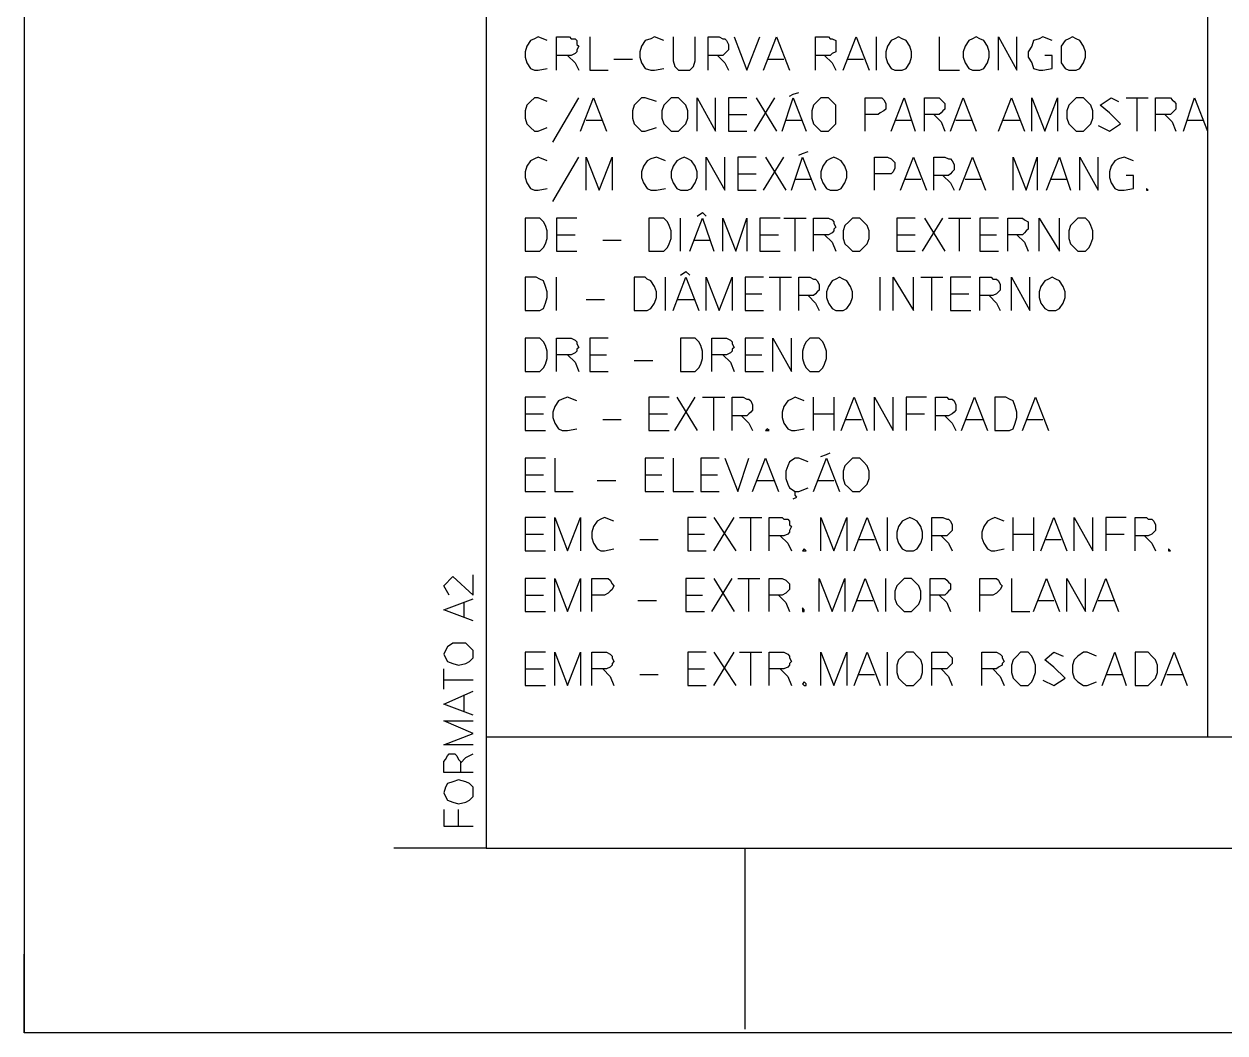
# Paper-space layout 'FOLHA 2' of a CAD drawing. Extents: x 518 to 1126, y -1 to 420.
# Drawn here: x 517.6 to 582.5, y -1.3 to 53.3 of the extents above; entities that cross this region are included whole.
import ezdxf

# ---------------------------------------------------------------- set-up
doc = ezdxf.new("R2010")
doc.units = 0
doc.header["$MEASUREMENT"] = 0
doc.layers.add('GT_1', color=7, linetype='Continuous')

psp = doc.layouts.new('FOLHA 2')

# ---------------------------------------------------------------- linework, layer by layer
at = {"linetype": 'Continuous'}
for p, q in [((517.59, 416.169), (517.59, -1.311)), ((1110.44, -1.311), (519.72, -1.311))]:
    psp.add_line(p, q, dxfattribs=at)
at = {"layer": 'GT_1', "flags": 128}
for points in [[(542.59, 408.489), (542.59, 8.689)], [(542.59, 8.689), (1101.39, 8.689), (1101.39, 408.489)], [(581.59, 99.689), (581.59, 14.689)], [(545.89, 52.389), (545.39, 52.589), (545.19, 52.489), (544.99, 52.389), (544.79, 52.089), (544.69, 51.789), (544.69, 51.489), (544.79, 51.189), (544.99, 50.889), (545.19, 50.789), (545.39, 50.789), (545.89, 50.889)], [(546.39, 50.789), (546.39, 52.589), (547.09, 52.589), (547.19, 52.489), (547.39, 52.489), (547.49, 52.389), (547.49, 52.189), (547.59, 52.089), (547.49, 51.889), (547.49, 51.789), (547.39, 51.689), (547.19, 51.589), (547.09, 51.589), (546.39, 51.589)], [(548.19, 52.589), (548.19, 50.789), (549.19, 50.789)], [(552.19, 52.389), (551.69, 52.589), (551.49, 52.489), (551.19, 52.389), (550.99, 52.089), (550.89, 51.789), (550.89, 51.489), (550.99, 51.189), (551.19, 50.889), (551.49, 50.789), (551.69, 50.789), (552.19, 50.889)], [(552.69, 52.589), (552.69, 51.289), (552.79, 50.989), (552.99, 50.789), (553.29, 50.789), (553.59, 50.789), (553.79, 50.989), (553.89, 51.289), (553.89, 52.589)], [(554.59, 50.789), (554.59, 52.589), (555.19, 52.589), (555.39, 52.489), (555.49, 52.489), (555.59, 52.389), (555.69, 52.189), (555.69, 52.089), (555.69, 51.889), (555.59, 51.789), (555.49, 51.689), (555.39, 51.589), (555.19, 51.589), (554.59, 51.589)], [(555.99, 52.589), (556.69, 50.789), (557.39, 52.589)], [(557.59, 50.789), (558.29, 52.589), (558.99, 50.789)], [(560.39, 50.789), (560.39, 52.589), (561.09, 52.589), (561.19, 52.489), (561.29, 52.489), (561.49, 52.389), (561.49, 52.189), (561.49, 52.089), (561.49, 51.889), (561.49, 51.789), (561.29, 51.689), (561.19, 51.589), (561.09, 51.589), (560.39, 51.589)], [(561.89, 50.789), (562.59, 52.589), (563.29, 50.789)], [(563.69, 50.789), (563.69, 52.589)], [(564.99, 50.789), (565.09, 50.789), (565.29, 50.889), (565.49, 51.189), (565.59, 51.489), (565.59, 51.789), (565.49, 52.089), (565.29, 52.389), (565.09, 52.489), (564.89, 52.589), (564.69, 52.489), (564.49, 52.389), (564.29, 52.089), (564.19, 51.789), (564.19, 51.489), (564.29, 51.189), (564.49, 50.889), (564.69, 50.789), (564.89, 50.789), (564.99, 50.789)], [(567.09, 52.589), (567.09, 50.789), (568.19, 50.789)], [(569.19, 50.789), (569.29, 50.789), (569.49, 50.889), (569.69, 51.189), (569.79, 51.489), (569.79, 51.789), (569.69, 52.089), (569.49, 52.389), (569.29, 52.489), (569.09, 52.589), (568.89, 52.489), (568.69, 52.389), (568.49, 52.089), (568.39, 51.789), (568.39, 51.489), (568.49, 51.189), (568.69, 50.889), (568.89, 50.789), (569.09, 50.789), (569.19, 50.789)], [(570.29, 50.789), (570.29, 52.589), (571.29, 50.789), (571.29, 52.589)], [(573.19, 52.389), (572.69, 52.589), (572.49, 52.489), (572.19, 52.389), (572.09, 52.089), (571.89, 51.789), (571.89, 51.489), (572.09, 51.189), (572.19, 50.889), (572.49, 50.789), (572.69, 50.789), (573.19, 50.889), (573.19, 51.589), (572.79, 51.589)], [(574.39, 50.789), (574.49, 50.789), (574.69, 50.889), (574.89, 51.189), (574.99, 51.489), (574.99, 51.789), (574.89, 52.089), (574.69, 52.389), (574.49, 52.489), (574.29, 52.589), (574.09, 52.489), (573.89, 52.389), (573.69, 52.089), (573.69, 51.789), (573.69, 51.489), (573.69, 51.189), (573.89, 50.889), (574.09, 50.789), (574.29, 50.789), (574.39, 50.789)], [(546.99, 51.589), (547.39, 51.189), (547.59, 50.789)], [(549.49, 51.389), (550.49, 51.389)], [(555.09, 51.589), (555.49, 51.189), (555.69, 50.789)], [(557.79, 51.389), (558.69, 51.389)], [(560.89, 51.589), (561.29, 51.189), (561.49, 50.789)], [(562.09, 51.389), (562.99, 51.389)], [(558.99, 49.389), (559.19, 49.489), (559.49, 49.589)], [(545.89, 49.089), (545.39, 49.289), (545.19, 49.289), (544.99, 49.089), (544.79, 48.889), (544.69, 48.589), (544.69, 48.189), (544.79, 47.889), (544.99, 47.689), (545.19, 47.489), (545.39, 47.489), (545.89, 47.689)], [(546.19, 46.889), (547.59, 49.289)], [(547.69, 47.489), (548.39, 49.289), (549.09, 47.489)], [(551.79, 49.089), (551.19, 49.289), (550.99, 49.289), (550.79, 49.089), (550.59, 48.889), (550.49, 48.589), (550.49, 48.189), (550.59, 47.889), (550.79, 47.689), (550.99, 47.489), (551.19, 47.489), (551.79, 47.689)], [(552.89, 47.489), (552.99, 47.489), (553.19, 47.689), (553.39, 47.889), (553.49, 48.189), (553.49, 48.589), (553.39, 48.889), (553.19, 49.089), (552.99, 49.289), (552.79, 49.289), (552.59, 49.289), (552.39, 49.089), (552.19, 48.889), (552.09, 48.589), (552.09, 48.189), (552.19, 47.889), (552.39, 47.689), (552.59, 47.489), (552.79, 47.489), (552.89, 47.489)], [(553.99, 47.489), (553.99, 49.289), (554.99, 47.489), (554.99, 49.289)], [(556.69, 49.289), (555.69, 49.289), (555.69, 47.489), (556.69, 47.489)], [(557.09, 47.489), (558.19, 49.289)], [(557.19, 49.289), (558.29, 47.489)], [(558.59, 47.489), (559.19, 49.289), (559.89, 47.489)], [(560.99, 47.489), (561.09, 47.489), (561.29, 47.689), (561.49, 47.889), (561.49, 48.189), (561.49, 48.589), (561.49, 48.889), (561.29, 49.089), (561.09, 49.289), (560.89, 49.289), (560.69, 49.289), (560.49, 49.089), (560.29, 48.889), (560.19, 48.589), (560.19, 48.189), (560.29, 47.889), (560.49, 47.689), (560.69, 47.489), (560.89, 47.489), (560.99, 47.489)], [(563.09, 47.489), (563.09, 49.289), (563.79, 49.289), (563.99, 49.289), (564.09, 49.189), (564.19, 48.989), (564.19, 48.889), (564.19, 48.689), (564.09, 48.589), (563.89, 48.489), (563.79, 48.389), (563.09, 48.389)], [(564.49, 47.489), (565.19, 49.289), (565.79, 47.489)], [(566.29, 47.489), (566.29, 49.289), (566.89, 49.289), (567.09, 49.289), (567.19, 49.189), (567.29, 49.089), (567.39, 48.989), (567.39, 48.789), (567.39, 48.689), (567.29, 48.589), (567.19, 48.489), (567.09, 48.389), (566.89, 48.389), (566.29, 48.389)], [(567.69, 47.489), (568.39, 49.289), (569.09, 47.489)], [(570.29, 47.489), (570.99, 49.289), (571.69, 47.489)], [(572.09, 47.489), (572.09, 49.289), (572.79, 47.489), (573.49, 49.289), (573.49, 47.489)], [(574.79, 47.489), (574.89, 47.489), (575.09, 47.689), (575.29, 47.889), (575.39, 48.189), (575.39, 48.589), (575.29, 48.889), (575.09, 49.089), (574.89, 49.289), (574.69, 49.289), (574.49, 49.289), (574.29, 49.089), (574.09, 48.889), (573.99, 48.589), (573.99, 48.189), (574.09, 47.889), (574.29, 47.689), (574.49, 47.489), (574.69, 47.489), (574.79, 47.489)], [(575.69, 47.789), (576.29, 47.489), (576.89, 47.889), (576.29, 48.489), (575.79, 48.889), (576.39, 49.289), (576.79, 49.089)], [(577.19, 49.289), (578.39, 49.289)], [(577.79, 47.489), (577.79, 49.289)], [(578.79, 47.489), (578.79, 49.289), (579.39, 49.289), (579.59, 49.289), (579.69, 49.189), (579.79, 49.089), (579.89, 48.989), (579.89, 48.789), (579.89, 48.689), (579.79, 48.589), (579.69, 48.489), (579.59, 48.389), (579.39, 48.389), (578.79, 48.389)], [(580.29, 47.489), (580.89, 49.289), (581.59, 47.489)], [(547.99, 48.089), (548.89, 48.089)], [(555.69, 48.389), (556.69, 48.389)], [(558.79, 48.089), (559.69, 48.089)], [(564.69, 48.089), (565.59, 48.089)], [(566.79, 48.389), (567.19, 47.989), (567.39, 47.489)], [(567.99, 48.089), (568.89, 48.089)], [(570.49, 48.089), (571.49, 48.089)], [(579.29, 48.389), (579.69, 47.989), (579.89, 47.489)], [(580.49, 48.089), (581.39, 48.089)], [(559.49, 46.189), (559.69, 46.289), (559.99, 46.389)], [(545.89, 45.889), (545.39, 46.089), (545.19, 45.989), (544.99, 45.889), (544.79, 45.589), (544.69, 45.289), (544.69, 44.989), (544.79, 44.689), (544.99, 44.389), (545.19, 44.289), (545.39, 44.289), (545.89, 44.389)], [(546.19, 43.689), (547.59, 46.089)], [(547.99, 44.289), (547.99, 46.089), (548.69, 44.289), (549.39, 46.089), (549.39, 44.289)], [(552.29, 45.889), (551.79, 46.089), (551.49, 45.989), (551.29, 45.889), (551.09, 45.589), (550.99, 45.289), (550.99, 44.989), (551.09, 44.689), (551.29, 44.389), (551.49, 44.289), (551.79, 44.289), (552.29, 44.389)], [(553.39, 44.289), (553.49, 44.289), (553.69, 44.389), (553.89, 44.689), (553.99, 44.989), (553.99, 45.289), (553.89, 45.589), (553.69, 45.889), (553.49, 45.989), (553.29, 46.089), (553.09, 45.989), (552.89, 45.889), (552.69, 45.589), (552.59, 45.289), (552.59, 44.989), (552.69, 44.689), (552.89, 44.389), (553.09, 44.289), (553.29, 44.289), (553.39, 44.289)], [(554.49, 44.289), (554.49, 46.089), (555.49, 44.289), (555.49, 46.089)], [(557.19, 46.089), (556.19, 46.089), (556.19, 44.289), (557.19, 44.289)], [(557.59, 44.289), (558.69, 46.089)], [(557.69, 46.089), (558.79, 44.289)], [(559.09, 44.289), (559.69, 46.089), (560.39, 44.289)], [(561.49, 44.289), (561.59, 44.289), (561.79, 44.389), (561.99, 44.689), (562.09, 44.989), (562.09, 45.289), (561.99, 45.589), (561.79, 45.889), (561.59, 45.989), (561.39, 46.089), (561.19, 45.989), (560.99, 45.889), (560.79, 45.589), (560.69, 45.289), (560.69, 44.989), (560.79, 44.689), (560.99, 44.389), (561.19, 44.289), (561.39, 44.289), (561.49, 44.289)], [(563.59, 44.289), (563.59, 46.089), (564.29, 46.089), (564.49, 45.989), (564.59, 45.889), (564.69, 45.789), (564.69, 45.589), (564.69, 45.489), (564.59, 45.289), (564.49, 45.189), (564.29, 45.189), (563.59, 45.189)], [(564.99, 44.289), (565.69, 46.089), (566.39, 44.289)], [(566.79, 44.289), (566.79, 46.089), (567.39, 46.089), (567.59, 45.989), (567.69, 45.989), (567.79, 45.889), (567.89, 45.689), (567.89, 45.589), (567.89, 45.389), (567.79, 45.289), (567.69, 45.189), (567.59, 45.089), (567.39, 45.089), (566.79, 45.089)], [(568.19, 44.289), (568.89, 46.089), (569.59, 44.289)], [(571.09, 44.289), (571.09, 46.089), (571.79, 44.289), (572.39, 46.089), (572.39, 44.289)], [(572.89, 44.289), (573.59, 46.089), (574.19, 44.289)], [(574.69, 44.289), (574.69, 46.089), (575.69, 44.289), (575.69, 46.089)], [(577.59, 45.889), (577.09, 46.089), (576.79, 45.989), (576.59, 45.889), (576.39, 45.589), (576.29, 45.289), (576.29, 44.989), (576.39, 44.689), (576.59, 44.389), (576.79, 44.289), (577.09, 44.289), (577.59, 44.389), (577.59, 45.089), (577.19, 45.089)], [(556.19, 45.189), (557.19, 45.189)], [(559.29, 44.889), (560.19, 44.889)], [(565.19, 44.889), (566.09, 44.889)], [(567.29, 45.089), (567.69, 44.689), (567.89, 44.289)], [(568.49, 44.889), (569.39, 44.889)], [(573.09, 44.889), (573.99, 44.889)], [(578.39, 44.289), (578.29, 44.389), (578.29, 44.289), (578.39, 44.289)], [(553.99, 42.889), (554.29, 43.089), (554.49, 42.889)], [(545.39, 40.989), (545.49, 40.989), (545.69, 41.189), (545.79, 41.389), (545.89, 41.689), (545.89, 42.089), (545.79, 42.389), (545.69, 42.589), (545.49, 42.789), (545.29, 42.789), (544.69, 42.789), (544.69, 40.989), (545.29, 40.989), (545.39, 40.989)], [(547.49, 42.789), (546.39, 42.789), (546.39, 40.989), (547.49, 40.989)], [(552.09, 40.989), (552.19, 40.989), (552.39, 41.189), (552.49, 41.389), (552.59, 41.689), (552.59, 42.089), (552.49, 42.389), (552.39, 42.589), (552.19, 42.789), (551.99, 42.789), (551.39, 42.789), (551.39, 40.989), (551.99, 40.989), (552.09, 40.989)], [(553.09, 40.989), (553.09, 42.789)], [(553.59, 40.989), (554.29, 42.789), (554.89, 40.989)], [(555.39, 40.989), (555.39, 42.789), (556.09, 40.989), (556.69, 42.789), (556.69, 40.989)], [(558.49, 42.789), (557.39, 42.789), (557.39, 40.989), (558.49, 40.989)], [(558.69, 42.789), (559.89, 42.789)], [(559.29, 40.989), (559.29, 42.789)], [(560.29, 40.989), (560.29, 42.789), (560.99, 42.789), (561.09, 42.789), (561.29, 42.689), (561.39, 42.589), (561.39, 42.489), (561.49, 42.289), (561.39, 42.189), (561.39, 42.089), (561.29, 41.989), (561.09, 41.889), (560.99, 41.889), (560.29, 41.889)], [(562.69, 40.989), (562.79, 40.989), (562.99, 41.189), (563.19, 41.389), (563.29, 41.689), (563.29, 42.089), (563.19, 42.389), (562.99, 42.589), (562.79, 42.789), (562.59, 42.789), (562.39, 42.789), (562.19, 42.589), (561.99, 42.389), (561.89, 42.089), (561.89, 41.689), (561.99, 41.389), (562.19, 41.189), (562.39, 40.989), (562.59, 40.989), (562.69, 40.989)], [(565.79, 42.789), (564.79, 42.789), (564.79, 40.989), (565.79, 40.989)], [(566.19, 40.989), (567.29, 42.789)], [(566.29, 42.789), (567.39, 40.989)], [(567.59, 42.789), (568.79, 42.789)], [(568.19, 40.989), (568.19, 42.789)], [(570.29, 42.789), (569.29, 42.789), (569.29, 40.989), (570.29, 40.989)], [(570.79, 40.989), (570.79, 42.789), (571.49, 42.789), (571.59, 42.789), (571.69, 42.689), (571.89, 42.589), (571.89, 42.489), (571.89, 42.289), (571.89, 42.189), (571.79, 42.089), (571.69, 41.989), (571.59, 41.889), (571.49, 41.889), (570.79, 41.889)], [(572.49, 40.989), (572.49, 42.789), (573.59, 40.989), (573.59, 42.789)], [(574.89, 40.989), (574.99, 40.989), (575.19, 41.189), (575.29, 41.389), (575.39, 41.689), (575.39, 42.089), (575.29, 42.389), (575.19, 42.589), (574.99, 42.789), (574.79, 42.789), (574.59, 42.789), (574.39, 42.589), (574.19, 42.389), (574.09, 42.089), (574.09, 41.689), (574.19, 41.389), (574.39, 41.189), (574.59, 40.989), (574.79, 40.989), (574.89, 40.989)], [(546.39, 41.889), (547.39, 41.889)], [(548.89, 41.589), (549.89, 41.589)], [(553.79, 41.589), (554.69, 41.589)], [(557.39, 41.889), (558.39, 41.889)], [(560.89, 41.889), (561.29, 41.489), (561.49, 40.989)], [(564.79, 41.889), (565.79, 41.889)], [(569.29, 41.889), (570.19, 41.889)], [(571.29, 41.889), (571.69, 41.489), (571.89, 40.989)], [(553.09, 39.689), (553.39, 39.889), (553.59, 39.689)], [(545.39, 37.789), (545.49, 37.789), (545.69, 37.889), (545.79, 38.189), (545.89, 38.489), (545.89, 38.789), (545.79, 39.089), (545.69, 39.389), (545.49, 39.489), (545.29, 39.589), (544.69, 39.589), (544.69, 37.789), (545.29, 37.789), (545.39, 37.789)], [(546.39, 37.789), (546.39, 39.589)], [(551.29, 37.789), (551.49, 37.889), (551.69, 38.189), (551.79, 38.489), (551.79, 38.789), (551.69, 39.089), (551.49, 39.389), (551.29, 39.489), (551.19, 39.589), (550.59, 39.589), (550.59, 37.789), (551.19, 37.789), (551.29, 37.789)], [(552.29, 37.789), (552.29, 39.589)], [(552.69, 37.789), (553.39, 39.589), (554.09, 37.789)], [(554.49, 37.789), (554.49, 39.589), (555.19, 37.789), (555.89, 39.589), (555.89, 37.789)], [(557.59, 39.589), (556.59, 39.589), (556.59, 37.789), (557.59, 37.789)], [(557.89, 39.589), (559.09, 39.589)], [(558.49, 37.789), (558.49, 39.589)], [(559.49, 37.789), (559.49, 39.589), (560.09, 39.589), (560.29, 39.489), (560.39, 39.489), (560.49, 39.389), (560.59, 39.189), (560.59, 39.089), (560.59, 38.889), (560.49, 38.789), (560.39, 38.689), (560.29, 38.589), (560.09, 38.589), (559.49, 38.589)], [(561.79, 37.789), (561.89, 37.789), (562.09, 37.889), (562.29, 38.189), (562.39, 38.489), (562.39, 38.789), (562.29, 39.089), (562.09, 39.389), (561.89, 39.489), (561.69, 39.589), (561.49, 39.489), (561.29, 39.389), (561.09, 39.089), (560.99, 38.789), (560.99, 38.489), (561.09, 38.189), (561.29, 37.889), (561.49, 37.789), (561.69, 37.789), (561.79, 37.789)], [(563.89, 37.789), (563.89, 39.589)], [(564.59, 37.789), (564.59, 39.589), (565.69, 37.789), (565.69, 39.589)], [(566.09, 39.589), (567.29, 39.589)], [(566.69, 37.789), (566.69, 39.589)], [(568.79, 39.589), (567.69, 39.589), (567.69, 37.789), (568.79, 37.789)], [(569.29, 37.789), (569.29, 39.589), (569.89, 39.589), (569.99, 39.489), (570.19, 39.489), (570.29, 39.389), (570.39, 39.189), (570.39, 39.089), (570.39, 38.889), (570.29, 38.789), (570.19, 38.689), (569.99, 38.589), (569.89, 38.589), (569.29, 38.589)], [(570.99, 37.789), (570.99, 39.589), (571.99, 37.789), (571.99, 39.589)], [(573.29, 37.789), (573.39, 37.789), (573.59, 37.889), (573.79, 38.189), (573.89, 38.489), (573.89, 38.789), (573.79, 39.089), (573.59, 39.389), (573.39, 39.489), (573.19, 39.589), (572.99, 39.489), (572.79, 39.389), (572.59, 39.089), (572.49, 38.789), (572.49, 38.489), (572.59, 38.189), (572.79, 37.889), (572.99, 37.789), (573.19, 37.789), (573.29, 37.789)], [(547.99, 38.389), (548.99, 38.389)], [(552.89, 38.389), (553.89, 38.389)], [(556.59, 38.689), (557.49, 38.689)], [(559.99, 38.589), (560.39, 38.189), (560.59, 37.789)], [(567.69, 38.689), (568.69, 38.689)], [(569.79, 38.589), (570.19, 38.189), (570.39, 37.789)], [(545.39, 34.489), (545.49, 34.489), (545.69, 34.689), (545.79, 34.889), (545.89, 35.189), (545.89, 35.589), (545.79, 35.889), (545.69, 36.089), (545.49, 36.289), (545.29, 36.289), (544.69, 36.289), (544.69, 34.489), (545.29, 34.489), (545.39, 34.489)], [(546.39, 34.489), (546.39, 36.289), (547.09, 36.289), (547.19, 36.289), (547.39, 36.189), (547.49, 36.089), (547.49, 35.989), (547.59, 35.789), (547.49, 35.689), (547.49, 35.589), (547.39, 35.489), (547.19, 35.389), (547.09, 35.389), (546.39, 35.389)], [(549.19, 36.289), (548.19, 36.289), (548.19, 34.489), (549.19, 34.489)], [(553.79, 34.489), (553.89, 34.489), (554.09, 34.689), (554.19, 34.889), (554.29, 35.189), (554.29, 35.589), (554.19, 35.889), (554.09, 36.089), (553.89, 36.289), (553.69, 36.289), (553.09, 36.289), (553.09, 34.489), (553.69, 34.489), (553.79, 34.489)], [(554.79, 34.489), (554.79, 36.289), (555.49, 36.289), (555.59, 36.289), (555.79, 36.189), (555.89, 36.089), (555.89, 35.989), (555.99, 35.789), (555.89, 35.689), (555.89, 35.589), (555.79, 35.489), (555.59, 35.389), (555.49, 35.389), (554.79, 35.389)], [(557.59, 36.289), (556.59, 36.289), (556.59, 34.489), (557.59, 34.489)], [(558.09, 34.489), (558.09, 36.289), (559.09, 34.489), (559.09, 36.289)], [(560.49, 34.489), (560.59, 34.489), (560.79, 34.689), (560.89, 34.889), (560.99, 35.189), (560.99, 35.589), (560.89, 35.889), (560.79, 36.089), (560.59, 36.289), (560.29, 36.289), (560.09, 36.289), (559.89, 36.089), (559.79, 35.889), (559.69, 35.589), (559.69, 35.189), (559.79, 34.889), (559.89, 34.689), (560.09, 34.489), (560.29, 34.489), (560.49, 34.489)], [(546.99, 35.389), (547.39, 34.989), (547.59, 34.489)], [(548.19, 35.389), (549.09, 35.389)], [(550.59, 35.089), (551.59, 35.089)], [(555.39, 35.389), (555.79, 34.989), (555.99, 34.489)], [(556.59, 35.389), (557.49, 35.389)], [(545.79, 33.089), (544.69, 33.089), (544.69, 31.289), (545.79, 31.289)], [(547.49, 32.889), (546.99, 33.089), (546.69, 32.989), (546.49, 32.889), (546.29, 32.589), (546.19, 32.289), (546.19, 31.989), (546.29, 31.689), (546.49, 31.389), (546.69, 31.289), (546.99, 31.289), (547.49, 31.389)], [(552.49, 33.089), (551.39, 33.089), (551.39, 31.289), (552.49, 31.289)], [(552.79, 31.289), (553.89, 33.089)], [(552.89, 33.089), (553.99, 31.289)], [(554.29, 33.089), (555.49, 33.089)], [(554.89, 31.289), (554.89, 33.089)], [(555.89, 31.289), (555.89, 33.089), (556.49, 33.089), (556.69, 32.989), (556.79, 32.989), (556.89, 32.889), (556.99, 32.689), (556.99, 32.589), (556.99, 32.389), (556.89, 32.289), (556.79, 32.189), (556.69, 32.089), (556.49, 32.089), (555.89, 32.089)], [(559.79, 32.889), (559.29, 33.089), (559.09, 32.989), (558.89, 32.889), (558.69, 32.589), (558.59, 32.289), (558.59, 31.989), (558.69, 31.689), (558.89, 31.389), (559.09, 31.289), (559.29, 31.289), (559.79, 31.389)], [(560.29, 31.289), (560.29, 33.089)], [(561.39, 33.089), (561.39, 31.289)], [(561.79, 31.289), (562.49, 33.089), (563.19, 31.289)], [(563.59, 31.289), (563.59, 33.089), (564.59, 31.289), (564.59, 33.089)], [(566.39, 33.089), (565.29, 33.089), (565.29, 31.289)], [(566.89, 31.289), (566.89, 33.089), (567.49, 33.089), (567.59, 32.989), (567.79, 32.989), (567.89, 32.889), (567.99, 32.689), (567.99, 32.589), (567.99, 32.389), (567.89, 32.289), (567.79, 32.189), (567.59, 32.089), (567.49, 32.089), (566.89, 32.089)], [(568.29, 31.289), (568.99, 33.089), (569.69, 31.289)], [(570.79, 31.289), (570.89, 31.289), (571.09, 31.389), (571.19, 31.689), (571.29, 31.989), (571.29, 32.289), (571.19, 32.589), (571.09, 32.889), (570.89, 32.989), (570.69, 33.089), (570.09, 33.089), (570.09, 31.289), (570.69, 31.289), (570.79, 31.289)], [(571.59, 31.289), (572.29, 33.089), (572.99, 31.289)], [(544.69, 32.189), (545.69, 32.189)], [(548.89, 31.889), (549.89, 31.889)], [(551.39, 32.189), (552.39, 32.189)], [(556.39, 32.089), (556.79, 31.689), (556.99, 31.289)], [(560.29, 32.189), (561.39, 32.189)], [(561.99, 31.889), (562.89, 31.889)], [(565.29, 32.189), (566.29, 32.189)], [(567.39, 32.089), (567.79, 31.689), (567.99, 31.289)], [(568.49, 31.889), (569.49, 31.889)], [(571.79, 31.889), (572.69, 31.889)], [(557.89, 31.289), (557.79, 31.389), (557.69, 31.289), (557.79, 31.289), (557.89, 31.289)], [(560.69, 29.889), (560.99, 29.989), (561.19, 30.089)], [(545.79, 29.789), (544.69, 29.789), (544.69, 27.989), (545.79, 27.989)], [(546.29, 29.789), (546.29, 27.989), (547.29, 27.989)], [(552.19, 29.789), (551.19, 29.789), (551.19, 27.989), (552.19, 27.989)], [(552.69, 29.789), (552.69, 27.989), (553.79, 27.989)], [(555.19, 29.789), (554.19, 29.789), (554.19, 27.989), (555.19, 27.989)], [(555.49, 29.789), (556.19, 27.989), (556.79, 29.789)], [(556.99, 27.989), (557.69, 29.789), (558.39, 27.989)], [(559.99, 29.589), (559.49, 29.789), (559.29, 29.789), (558.99, 29.589), (558.89, 29.389), (558.79, 29.089), (558.79, 28.689), (558.89, 28.389), (558.99, 28.189), (559.29, 27.989), (559.49, 27.989), (559.99, 28.189)], [(560.29, 27.989), (560.99, 29.789), (561.69, 27.989)], [(562.69, 27.989), (562.79, 27.989), (562.99, 28.189), (563.19, 28.389), (563.29, 28.689), (563.29, 29.089), (563.19, 29.389), (562.99, 29.589), (562.79, 29.789), (562.59, 29.789), (562.39, 29.789), (562.19, 29.589), (561.99, 29.389), (561.89, 29.089), (561.89, 28.689), (561.99, 28.389), (562.19, 28.189), (562.39, 27.989), (562.59, 27.989), (562.69, 27.989)], [(544.69, 28.889), (545.69, 28.889)], [(548.59, 28.589), (549.59, 28.589)], [(551.19, 28.889), (552.09, 28.889)], [(554.19, 28.889), (555.09, 28.889)], [(557.19, 28.589), (558.19, 28.589)], [(560.49, 28.589), (561.39, 28.589)], [(559.19, 27.589), (559.39, 27.689), (559.29, 27.789), (559.29, 27.989)], [(545.79, 26.589), (544.69, 26.589), (544.69, 24.789), (545.79, 24.789)], [(546.29, 24.789), (546.29, 26.589), (546.99, 24.789), (547.69, 26.589), (547.69, 24.789)], [(549.49, 26.389), (548.99, 26.589), (548.79, 26.489), (548.59, 26.389), (548.39, 26.089), (548.29, 25.789), (548.29, 25.489), (548.39, 25.189), (548.59, 24.889), (548.79, 24.789), (548.99, 24.789), (549.49, 24.889)], [(554.49, 26.589), (553.49, 26.589), (553.49, 24.789), (554.49, 24.789)], [(554.89, 24.789), (555.99, 26.589)], [(554.89, 26.589), (556.09, 24.789)], [(556.29, 26.589), (557.49, 26.589)], [(556.89, 24.789), (556.89, 26.589)], [(557.89, 24.789), (557.89, 26.589), (558.59, 26.589), (558.69, 26.489), (558.89, 26.489), (558.99, 26.389), (558.99, 26.189), (559.09, 26.089), (558.99, 25.889), (558.99, 25.789), (558.89, 25.689), (558.69, 25.589), (558.59, 25.589), (557.89, 25.589)], [(560.69, 24.789), (560.69, 26.589), (561.39, 24.789), (562.09, 26.589), (562.09, 24.789)], [(562.49, 24.789), (563.19, 26.589), (563.89, 24.789)], [(564.29, 24.789), (564.29, 26.589)], [(565.59, 24.789), (565.69, 24.789), (565.89, 24.889), (566.09, 25.189), (566.19, 25.489), (566.19, 25.789), (566.09, 26.089), (565.89, 26.389), (565.69, 26.489), (565.49, 26.589), (565.29, 26.489), (565.09, 26.389), (564.89, 26.089), (564.79, 25.789), (564.79, 25.489), (564.89, 25.189), (565.09, 24.889), (565.29, 24.789), (565.49, 24.789), (565.59, 24.789)], [(566.69, 24.789), (566.69, 26.589), (567.29, 26.589), (567.49, 26.489), (567.59, 26.489), (567.69, 26.389), (567.79, 26.189), (567.79, 26.089), (567.79, 25.889), (567.69, 25.789), (567.59, 25.689), (567.49, 25.589), (567.29, 25.589), (566.69, 25.589)], [(570.59, 26.389), (570.09, 26.589), (569.89, 26.489), (569.69, 26.389), (569.49, 26.089), (569.39, 25.789), (569.39, 25.489), (569.49, 25.189), (569.69, 24.889), (569.89, 24.789), (570.09, 24.789), (570.59, 24.889)], [(571.09, 24.789), (571.09, 26.589)], [(572.19, 26.589), (572.19, 24.789)], [(572.59, 24.789), (573.29, 26.589), (573.99, 24.789)], [(574.39, 24.789), (574.39, 26.589), (575.39, 24.789), (575.39, 26.589)], [(577.19, 26.589), (576.09, 26.589), (576.09, 24.789)], [(577.69, 24.789), (577.69, 26.589), (578.29, 26.589), (578.39, 26.489), (578.59, 26.489), (578.69, 26.389), (578.79, 26.189), (578.79, 26.089), (578.79, 25.889), (578.69, 25.789), (578.59, 25.689), (578.39, 25.589), (578.29, 25.589), (577.69, 25.589)], [(544.69, 25.689), (545.69, 25.689)], [(550.89, 25.389), (551.89, 25.389)], [(553.49, 25.689), (554.39, 25.689)], [(558.49, 25.589), (558.89, 25.189), (559.09, 24.789)], [(562.69, 25.389), (563.59, 25.389)], [(567.19, 25.589), (567.59, 25.189), (567.79, 24.789)], [(571.09, 25.689), (572.19, 25.689)], [(572.79, 25.389), (573.69, 25.389)], [(576.09, 25.689), (577.09, 25.689)], [(578.19, 25.589), (578.59, 25.189), (578.79, 24.789)], [(559.89, 24.789), (559.79, 24.889), (559.69, 24.789), (559.79, 24.789), (559.89, 24.789)], [(579.59, 24.789), (579.49, 24.889), (579.49, 24.789), (579.59, 24.789)], [(540.59, 22.389), (540.29, 22.889), (540.79, 23.389), (541.89, 22.389), (541.89, 23.489)], [(545.79, 23.289), (544.69, 23.289), (544.69, 21.489), (545.79, 21.489)], [(546.29, 21.489), (546.29, 23.289), (546.99, 21.489), (547.69, 23.289), (547.69, 21.489)], [(548.29, 21.489), (548.29, 23.289), (548.99, 23.289), (549.19, 23.289), (549.29, 23.189), (549.39, 22.989), (549.49, 22.889), (549.39, 22.689), (549.29, 22.589), (549.19, 22.489), (548.99, 22.389), (548.29, 22.389)], [(554.39, 23.289), (553.39, 23.289), (553.39, 21.489), (554.39, 21.489)], [(554.79, 21.489), (555.89, 23.289)], [(554.89, 23.289), (555.99, 21.489)], [(556.19, 23.289), (557.39, 23.289)], [(556.79, 21.489), (556.79, 23.289)], [(557.89, 21.489), (557.89, 23.289), (558.49, 23.289), (558.59, 23.289), (558.79, 23.189), (558.89, 23.089), (558.99, 22.989), (558.99, 22.789), (558.99, 22.689), (558.89, 22.589), (558.79, 22.489), (558.59, 22.389), (558.49, 22.389), (557.89, 22.389)], [(560.59, 21.489), (560.59, 23.289), (561.29, 21.489), (561.99, 23.289), (561.99, 21.489)], [(562.39, 21.489), (563.09, 23.289), (563.79, 21.489)], [(564.19, 21.489), (564.19, 23.289)], [(565.49, 21.489), (565.59, 21.489), (565.79, 21.689), (565.99, 21.889), (566.09, 22.189), (566.09, 22.589), (565.99, 22.889), (565.79, 23.089), (565.59, 23.289), (565.39, 23.289), (565.19, 23.289), (564.99, 23.089), (564.79, 22.889), (564.69, 22.589), (564.69, 22.189), (564.79, 21.889), (564.99, 21.689), (565.19, 21.489), (565.39, 21.489), (565.49, 21.489)], [(566.59, 21.489), (566.59, 23.289), (567.19, 23.289), (567.39, 23.289), (567.49, 23.189), (567.59, 23.089), (567.69, 22.989), (567.69, 22.789), (567.69, 22.689), (567.59, 22.589), (567.49, 22.489), (567.39, 22.389), (567.19, 22.389), (566.59, 22.389)], [(569.29, 21.489), (569.29, 23.289), (569.99, 23.289), (570.19, 23.289), (570.29, 23.189), (570.39, 22.989), (570.49, 22.889), (570.39, 22.689), (570.29, 22.589), (570.19, 22.489), (569.99, 22.389), (569.29, 22.389)], [(570.99, 23.289), (570.99, 21.489), (571.99, 21.489)], [(572.19, 21.489), (572.89, 23.289), (573.59, 21.489)], [(573.99, 21.489), (573.99, 23.289), (574.99, 21.489), (574.99, 23.289)], [(575.39, 21.489), (576.09, 23.289), (576.79, 21.489)], [(541.89, 20.989), (540.29, 21.589), (541.89, 22.189)], [(544.69, 22.389), (545.69, 22.389)], [(550.79, 22.089), (551.79, 22.089)], [(553.39, 22.389), (554.29, 22.389)], [(558.39, 22.389), (558.79, 21.989), (558.99, 21.489)], [(562.59, 22.089), (563.49, 22.089)], [(567.09, 22.389), (567.49, 21.989), (567.69, 21.489)], [(572.39, 22.089), (573.29, 22.089)], [(575.69, 22.089), (576.59, 22.089)], [(541.39, 21.189), (541.39, 21.989)], [(559.79, 21.489), (559.79, 21.589), (559.69, 21.689), (559.69, 21.589), (559.69, 21.489), (559.79, 21.489)], [(541.89, 19.289), (541.89, 19.389), (541.69, 19.589), (541.49, 19.789), (541.09, 19.789), (540.79, 19.789), (540.49, 19.589), (540.39, 19.389), (540.29, 19.189), (540.39, 18.989), (540.49, 18.789), (540.79, 18.689), (541.09, 18.589), (541.49, 18.689), (541.69, 18.789), (541.89, 18.989), (541.89, 19.189), (541.89, 19.289)], [(545.79, 19.289), (544.69, 19.289), (544.69, 17.489), (545.79, 17.489)], [(546.29, 17.489), (546.29, 19.289), (546.99, 17.489), (547.69, 19.289), (547.69, 17.489)], [(548.29, 17.489), (548.29, 19.289), (548.99, 19.289), (549.09, 19.289), (549.29, 19.189), (549.39, 19.089), (549.39, 18.989), (549.49, 18.789), (549.39, 18.689), (549.39, 18.589), (549.29, 18.489), (549.09, 18.389), (548.99, 18.389), (548.29, 18.389)], [(554.49, 19.289), (553.49, 19.289), (553.49, 17.489), (554.49, 17.489)], [(554.89, 17.489), (555.99, 19.289)], [(554.89, 19.289), (556.09, 17.489)], [(556.29, 19.289), (557.49, 19.289)], [(556.89, 17.489), (556.89, 19.289)], [(557.89, 17.489), (557.89, 19.289), (558.59, 19.289), (558.69, 19.289), (558.89, 19.189), (558.99, 19.089), (558.99, 18.989), (559.09, 18.789), (558.99, 18.689), (558.99, 18.589), (558.89, 18.489), (558.69, 18.389), (558.59, 18.389), (557.89, 18.389)], [(560.69, 17.489), (560.69, 19.289), (561.39, 17.489), (562.09, 19.289), (562.09, 17.489)], [(562.49, 17.489), (563.19, 19.289), (563.89, 17.489)], [(564.29, 17.489), (564.29, 19.289)], [(565.59, 17.489), (565.69, 17.489), (565.89, 17.689), (566.09, 17.889), (566.19, 18.189), (566.19, 18.589), (566.09, 18.889), (565.89, 19.089), (565.69, 19.289), (565.49, 19.289), (565.29, 19.289), (565.09, 19.089), (564.89, 18.889), (564.79, 18.589), (564.79, 18.189), (564.89, 17.889), (565.09, 17.689), (565.29, 17.489), (565.49, 17.489), (565.59, 17.489)], [(566.69, 17.489), (566.69, 19.289), (567.29, 19.289), (567.49, 19.289), (567.59, 19.189), (567.69, 19.089), (567.79, 18.989), (567.79, 18.789), (567.79, 18.689), (567.69, 18.589), (567.59, 18.489), (567.49, 18.389), (567.29, 18.389), (566.69, 18.389)], [(569.39, 17.489), (569.39, 19.289), (570.09, 19.289), (570.19, 19.289), (570.39, 19.189), (570.49, 19.089), (570.49, 18.989), (570.59, 18.789), (570.49, 18.689), (570.49, 18.589), (570.29, 18.489), (570.19, 18.389), (570.09, 18.389), (569.39, 18.389)], [(571.79, 17.489), (571.89, 17.489), (572.09, 17.689), (572.19, 17.889), (572.29, 18.189), (572.29, 18.589), (572.19, 18.889), (572.09, 19.089), (571.89, 19.289), (571.69, 19.289), (571.49, 19.289), (571.29, 19.089), (571.09, 18.889), (570.99, 18.589), (570.99, 18.189), (571.09, 17.889), (571.29, 17.689), (571.49, 17.489), (571.69, 17.489), (571.79, 17.489)], [(572.69, 17.789), (573.29, 17.489), (573.89, 17.889), (573.29, 18.489), (572.79, 18.889), (573.29, 19.289), (573.79, 19.089)], [(575.59, 19.089), (575.09, 19.289), (574.89, 19.289), (574.59, 19.089), (574.39, 18.889), (574.29, 18.589), (574.29, 18.189), (574.39, 17.889), (574.59, 17.689), (574.89, 17.489), (575.09, 17.489), (575.59, 17.689)], [(575.89, 17.489), (576.59, 19.289), (577.19, 17.489)], [(578.39, 17.489), (578.59, 17.689), (578.79, 17.889), (578.89, 18.189), (578.89, 18.589), (578.79, 18.889), (578.59, 19.089), (578.39, 19.289), (578.29, 19.289), (577.69, 19.289), (577.69, 17.489), (578.29, 17.489), (578.39, 17.489)], [(579.09, 17.489), (579.79, 19.289), (580.49, 17.489)], [(540.29, 17.289), (540.29, 18.389)], [(544.69, 18.389), (545.69, 18.389)], [(548.89, 18.389), (549.29, 17.989), (549.49, 17.489)], [(553.49, 18.389), (554.39, 18.389)], [(558.49, 18.389), (558.89, 17.989), (559.09, 17.489)], [(567.19, 18.389), (567.59, 17.989), (567.79, 17.489)], [(569.99, 18.389), (570.39, 17.989), (570.59, 17.489)], [(541.89, 17.789), (540.29, 17.789)], [(550.89, 18.089), (551.89, 18.089)], [(559.89, 17.489), (559.89, 17.589), (559.79, 17.689), (559.69, 17.589), (559.79, 17.489), (559.89, 17.489)], [(562.69, 18.089), (563.59, 18.089)], [(576.09, 18.089), (576.99, 18.089)], [(579.39, 18.089), (580.29, 18.089)], [(541.89, 15.889), (540.29, 16.489), (541.89, 17.189)], [(541.39, 16.089), (541.39, 16.989)], [(541.89, 14.289), (540.29, 14.289), (541.89, 14.889), (540.29, 15.589), (541.89, 15.589)], [(659.59, 14.689), (542.59, 14.689)], [(541.89, 12.789), (540.29, 12.789), (540.29, 13.389), (540.39, 13.489), (540.49, 13.689), (540.59, 13.789), (540.69, 13.789), (540.89, 13.789), (540.99, 13.689), (541.09, 13.489), (541.19, 13.389), (541.19, 12.789)], [(541.19, 13.289), (541.49, 13.589), (541.89, 13.789)], [(541.89, 11.789), (541.89, 11.989), (541.69, 12.189), (541.49, 12.289), (541.09, 12.389), (540.79, 12.289), (540.49, 12.189), (540.39, 11.989), (540.29, 11.689), (540.39, 11.489), (540.49, 11.289), (540.79, 11.189), (541.09, 11.089), (541.49, 11.189), (541.69, 11.289), (541.89, 11.489), (541.89, 11.689), (541.89, 11.789)], [(540.29, 10.789), (540.29, 9.889), (541.89, 9.889)], [(541.09, 9.889), (541.09, 10.789)], [(542.59, 8.689), (537.59, 8.689)], [(556.59, -1.111), (556.59, 8.689)], [(521.85, -1.311), (517.59, -1.311), (517.59, 2.949)]]:
    psp.add_lwpolyline(points, dxfattribs=at)

doc.saveas('drawing.dxf')
